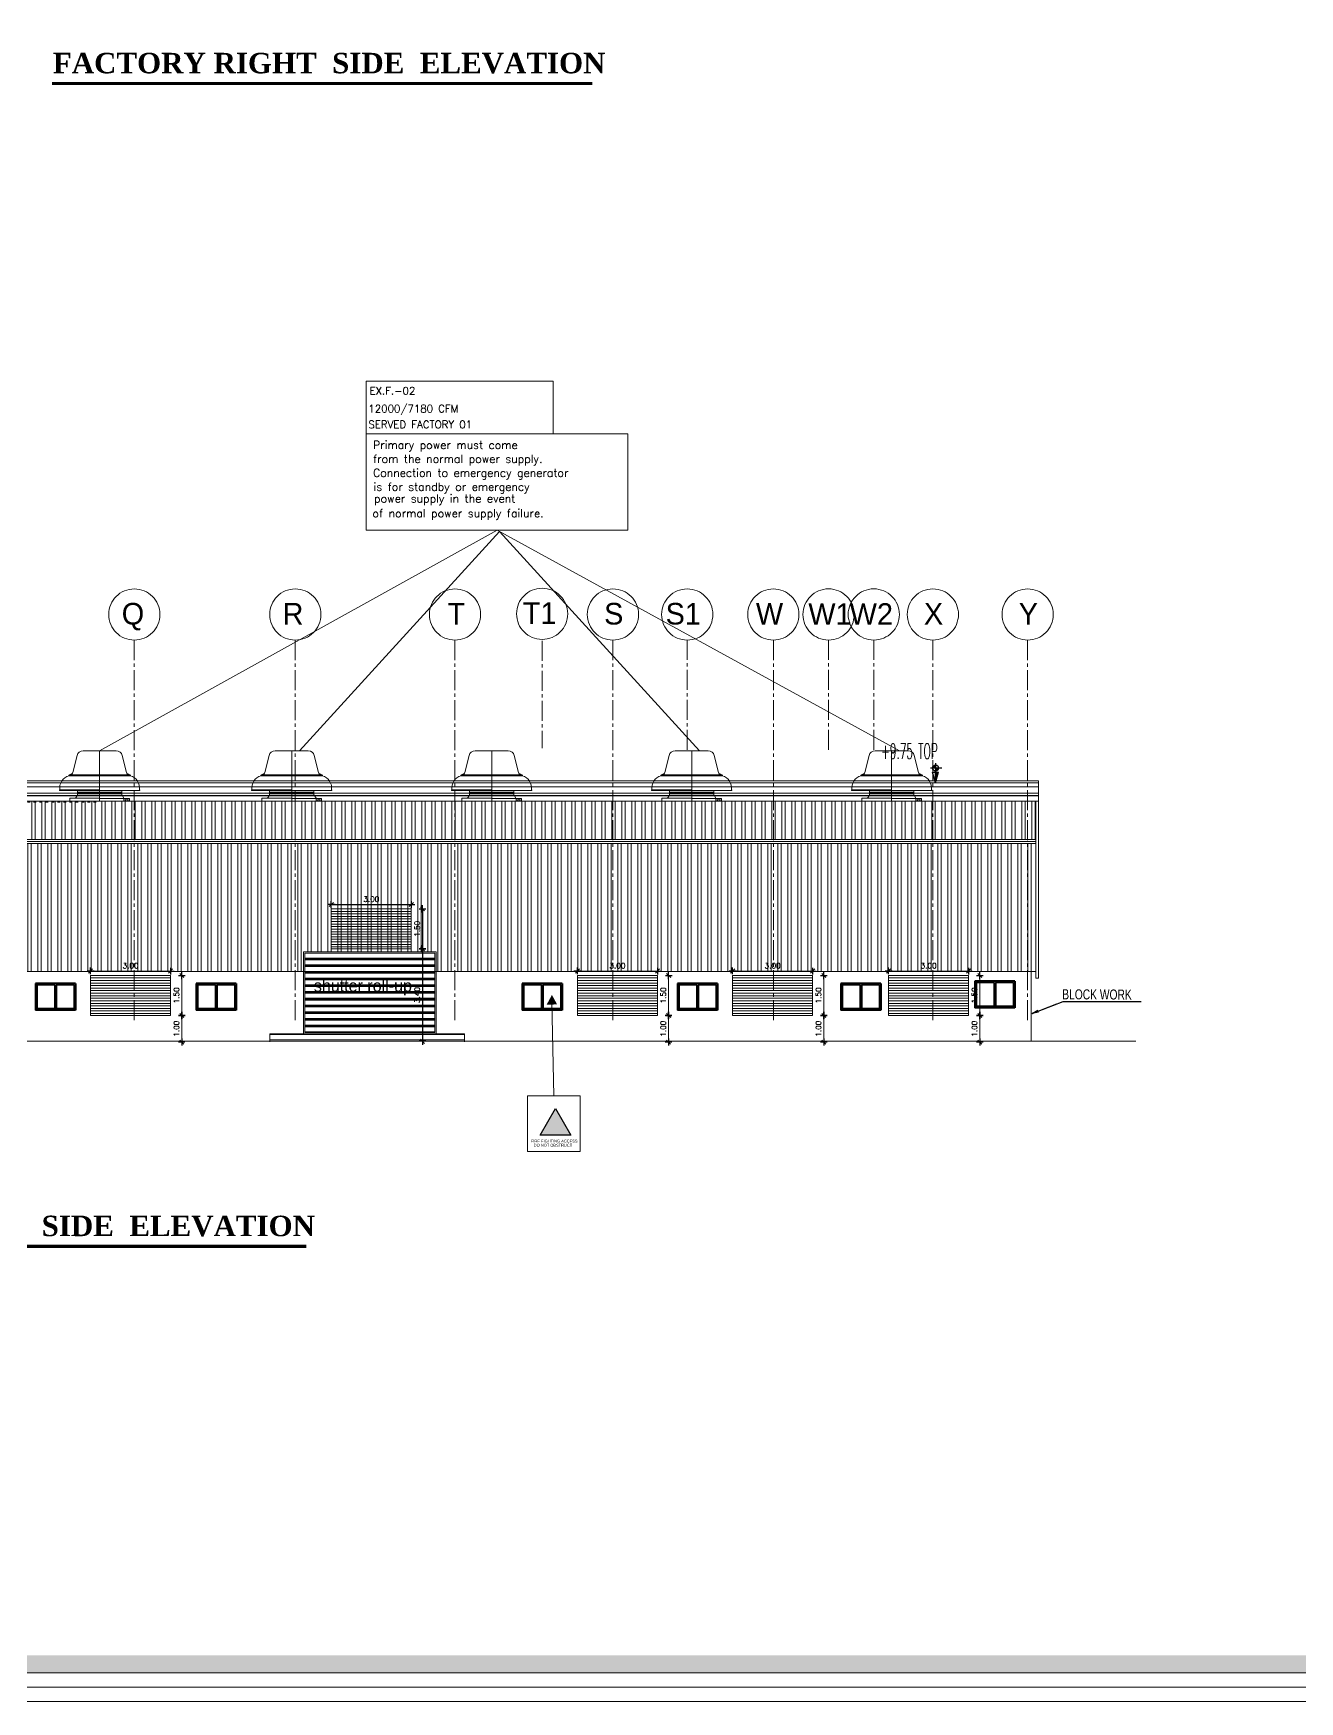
# Model space of a CAD drawing. Header units: inches. Extents: x -68096 to 69834, y -16833 to 17650.
# Drawn here: x 840.1 to 887.5, y -219.8 to -157.2 of the extents above; entities that cross this region are included whole.
import ezdxf
from ezdxf.enums import TextEntityAlignment as Align

# ---------------------------------------------------------------- set-up
doc = ezdxf.new("R2010")
doc.units = ezdxf.units.IN
doc.header["$MEASUREMENT"] = 0
for name, pattern in [('ACAD_ISO03W100', [30, 12, -18]), ('CENTER2', [1.125, 0.75, -0.125, 0.125, -0.125]), ('DASHED2', [0.375, 0.25, -0.125]), ('DOT2', [0.125, 0, -0.125]), ('HIDDEN2', [0.1875, 0.125, -0.0625])]:
    doc.linetypes.add(name, pattern=pattern)
for name, color, linetype in [('-FR-TEXT', 1, 'Continuous'), ('10', 7, 'Continuous'), ('11-FRESH-AIR-TEXT', 4, 'Continuous'), ('4-TEXT-HVAC', 4, 'Continuous'), ('a-kerb', 255, 'Continuous'), ('A-TEXT', 3, 'Continuous'), ('AXES', 251, 'CENTER2'), ('DIM', 31, 'Continuous'), ('DOTS', 6, 'DOT2'), ('ELEV', 37, 'Continuous'), ('ELEV-2', 136, 'Continuous'), ('Hatch', 8, 'Continuous'), ('M-DETL-GRPH', 4, 'Continuous'), ('SECLEVEL', 1, 'Continuous'), ('TEXT', 23, 'Continuous'), ('WIN', 1, 'Continuous')]:
    doc.layers.add(name, color=color, linetype=linetype)
for name, color, linetype, lineweight in [('A-EXISTING-HATCH-10', 8, 'Continuous', 20), ('A-LEVEL ICON', 223, 'Continuous', 20), ('A-WALLCMU-50', 7, 'Continuous', 50), ('REF', 233, 'Continuous', 18), ('WALL', 41, 'Continuous', 40)]:
    doc.layers.add(name, color=color, linetype=linetype, lineweight=lineweight)
doc.styles.add('ATTRIBUTE', font='ROMANS.shx')
doc.styles.add('Browallia', font='')
doc.styles.add('POLE', font='timesbd.ttf', dxfattribs={"height": 0.225})
doc.styles.add('ROMANC', font='romanc', dxfattribs={"height": 0.2})
doc.styles.add('ROMANS', font='romans.shx')
doc.styles.get("Standard").update_dxf_attribs({"font": 'arial.ttf'})
doc.styles.add('STYLE2', font='swisscl.ttf')
doc.styles.add('STYLE6', font='romanc.shx', dxfattribs={"width": 0.6})
doc.styles.add('stylus BT ku', font='GOTHIC.TTF', dxfattribs={"height": 0.17})
doc.styles.add('TXT08', font='SIMPLEX.SHX', dxfattribs={"width": 0.9})
doc.styles.get('Browallia').set_extended_font_data('BrowalliaUPC')
doc.dimstyles.new('100', dxfattribs={"dimtxt": 0.2, "dimasz": 0.035, "dimexe": 0, "dimexo": 0, "dimgap": 0.1, "dimtad": 1, "dimzin": 0, "dimdsep": 46, "dimtxsty": 'ROMANS', "dimblk": 'J2', "dimblk1": 'J2', "dimblk2": 'J2', "dimsah": 1, "dimcen": 0, "dimse1": 1, "dimse2": 1, "dimclrd": 1, "dimclre": 1, "dimclrt": 6, "dimadec": 0, "dimazin": 0, "dimtfac": 0.9, "dimtix": 1, "dimtmove": 2, "dimatfit": 3, "dimldrblk": 'J2', "dimfxl": 1, "dimtolj": 1, "dimtzin": 0, "dimarcsym": 0})
doc.dimstyles.new('JYT', dxfattribs={"dimscale": 0, "dimtxt": 0.2, "dimasz": 0.13, "dimexe": 0.2, "dimexo": 0.05, "dimgap": 0.09, "dimtad": 1, "dimzin": 0, "dimdsep": 46, "dimtxsty": 'ROMANS', "dimblk": 'OBLIQUE', "dimcen": 0.09, "dimclrd": 1, "dimclre": 1, "dimclrt": 2, "dimadec": 0, "dimazin": 0, "dimtfac": 0.72, "dimtix": 1, "dimtofl": 0, "dimtmove": 2, "dimatfit": 3, "dimldrblk": 'OBLIQUE', "dimfxl": 0.2, "dimtolj": 1, "dimtzin": 0, "dimarcsym": 0})
doc.dimstyles.get("Standard").update_dxf_attribs({"dimtxt": 0.18, "dimasz": 0.18, "dimexe": 0.18, "dimexo": 0.0625, "dimgap": 0.09, "dimtad": 0, "dimtih": 1, "dimtoh": 1, "dimdec": 4, "dimzin": 0, "dimdsep": 46, "dimtxsty": 'Standard', "dimcen": 0.09, "dimadec": 0, "dimazin": 0, "dimtfac": 1, "dimtdec": 4, "dimtofl": 0, "dimtmove": 0, "dimatfit": 3, "dimfxl": 1, "dimtolj": 1, "dimtzin": 0, "dimarcsym": 0})

# ---------------------------------------------------------------- blocks, each defined once
blk = doc.blocks.new('FCDFGGFG')
at = {"layer": 'WALL', "color": 4}
for p, q in [((240210.801, 378382.833), (240210.801, 378381.833)), ((240210.801, 378382.833), (240212.301, 378382.833)), ((240212.301, 378382.833), (240212.301, 378381.833)), ((240210.801, 378381.833), (240212.301, 378381.833))]:
    blk.add_line(p, q, dxfattribs=at)
at = {"layer": 'WALL', "color": 1}
for p, q in [((240210.851, 378382.783), (240210.851, 378381.883)), ((240210.851, 378382.783), (240211.526, 378382.783)), ((240211.526, 378382.783), (240211.526, 378381.883)), ((240211.576, 378382.783), (240212.251, 378382.783)), ((240211.576, 378382.783), (240211.576, 378381.883)), ((240212.251, 378382.783), (240212.251, 378381.883)), ((240210.851, 378381.883), (240211.526, 378381.883)), ((240211.576, 378381.883), (240212.251, 378381.883))]:
    blk.add_line(p, q, dxfattribs=at)
blk = doc.blocks.new('A$C243146B1')
at = {"layer": 'SECLEVEL'}
h = blk.add_hatch(color=256, dxfattribs=at)
h.paths.add_polyline_path([(0.116, 0.1), (0.144, 0.1), (0.185, 0.247), (0.116, 0.247)])
h.paths.add_polyline_path([(0.116, 0.273, 0.414214), (0.186, 0.343, 0.006678), (0.186, 0.344), (0.116, 0.344)])
h.paths.add_polyline_path([(0.144, 0.1), (0.116, 0.1), (0.116, 0.05), (0.13, 0.05)])
h.paths.add_polyline_path([(0.116, 0), (0.13, 0.05), (0.116, 0.05)])
h.paths.add_polyline_path([(0.116, 0.413, 0.406412), (0.046, 0.344), (0.116, 0.344)])
for p, q in [((0, 0.344), (0.261, 0.344)), ((0.116, 0.457), (0.116, 0.247)), ((0.048, 0.247), (0.185, 0.247)), ((0.116, 0), (0.048, 0.247)), ((0.116, 0.059), (0.116, 0.259)), ((0.116, 0.247), (0.116, 0)), ((0.116, 0), (0.185, 0.247))]:
    blk.add_line(p, q, dxfattribs=at)
blk.add_circle((0.116, 0.343), 0.07, dxfattribs=at)
blk = doc.blocks.new('LEVL')
at = {"layer": 'REF'}
for p, q in [((-275, 476), (-1552, 476)), ((-200, 346), (-275, 476))]:
    blk.add_line(p, q, dxfattribs=at)
blk.add_lwpolyline([(200, 346), (-200, 346), (0, 0)], close=True, dxfattribs=at)
at = {"layer": 'REF', "style": 'ATTRIBUTE', "width": 0.8, "flags": 12}
for tag, p in [('LEVEL', (-914, 676)), ('POSITION', (-914, 276))]:
    blk.add_attdef(tag, text='', height=250, dxfattribs=at).set_placement(p, align=Align.MIDDLE)
blk = doc.blocks.new('_Oblique')
at = {"color": 0, "linetype": 'ByBlock', "lineweight": -2}
blk.add_line((-0.5, -0.5), (0.5, 0.5), dxfattribs=at)
blk = doc.blocks.new('*D236')
at = {"color": 1, "linetype": 'DOT2', "lineweight": -2, "transparency": 16777216}
for p, q in [((240202.276, 378389.639), (240159.566, 378389.639)), ((240179.717, 378380.639), (240159.566, 378380.639))]:
    blk.add_line(p, q, dxfattribs=at)
at = {"color": 1, "lineweight": -2, "transparency": 16777216}
blk.add_line((240159.766, 378389.639), (240159.766, 378380.639), dxfattribs=at)
at = {"layer": 'Defpoints', "color": 0, "transparency": 16777216}
for p in [(240202.326, 378389.639), (240159.766, 378380.639), (240179.767, 378380.639)]:
    blk.add_point(p, dxfattribs=at)
at = {"color": 1, "lineweight": -2, "transparency": 16777216, "xscale": 0.13, "yscale": 0.13, "zscale": 0.13}
for p, rotation in [((240159.766, 378389.639), 90), ((240159.766, 378380.639), 270)]:
    blk.add_blockref('_Oblique', p, dxfattribs=dict(at, rotation=rotation))
at = {"color": 2, "transparency": 16777216, "insert": (240159.576, 378385.139), "char_height": 0.2, "attachment_point": 5, "rotation": 90, "style": 'ROMANS'}
blk.add_mtext('\\A1;9.00', dxfattribs=at)
blk = doc.blocks.new('*D237')
at = {"color": 1, "linetype": 'DOT2', "lineweight": -2, "transparency": 16777216}
for p, q in [((240160.486, 378388.273), (240159.005, 378388.273)), ((240160.488, 378380.669), (240159.005, 378380.669))]:
    blk.add_line(p, q, dxfattribs=at)
at = {"color": 1, "lineweight": -2, "transparency": 16777216}
blk.add_line((240159.205, 378388.273), (240159.205, 378380.669), dxfattribs=at)
at = {"layer": 'Defpoints', "color": 0, "transparency": 16777216}
for p in [(240160.536, 378388.273), (240159.205, 378380.669), (240160.538, 378380.669)]:
    blk.add_point(p, dxfattribs=at)
at = {"color": 1, "lineweight": -2, "transparency": 16777216, "xscale": 0.13, "yscale": 0.13, "zscale": 0.13}
for p, rotation in [((240159.205, 378388.273), 90), ((240159.205, 378380.669), 270)]:
    blk.add_blockref('_Oblique', p, dxfattribs=dict(at, rotation=rotation))
at = {"color": 2, "transparency": 16777216, "insert": (240159.015, 378384.471), "char_height": 0.2, "attachment_point": 5, "rotation": 90, "style": 'ROMANS'}
blk.add_mtext('\\A1;7.60', dxfattribs=at)
blk = doc.blocks.new('A$C1A8B6790')
at = {"layer": 'A-EXISTING-HATCH-10'}
h = blk.add_hatch(color=256, dxfattribs=at)
h.dxf.hatch_style = 1
h.paths.add_polyline_path([(750, 1299), (0, 0), (1500, 0)])
at = {"layer": 'ELEV'}
for p, q in [((750, 1299), (0, 0)), ((1500, 0), (750, 1299)), ((0, 0), (1500, 0))]:
    blk.add_line(p, q, dxfattribs=at)
blk = doc.blocks.new('J2')
for p, q in [((-4, 0), (0, 0)), ((-2.2, -2.2), (2.2, 2.2)), ((0, 3.5), (0, -3.6)), ((0, 0), (3.8, 0))]:
    blk.add_line(p, q)
blk = doc.blocks.new('*D303')
at = {"color": 1, "lineweight": -2, "transparency": 16777216}
blk.add_line((893.733, -196.099), (896.663, -196.099), dxfattribs=at)
at = {"layer": 'Defpoints', "color": 0, "transparency": 16777216}
for p in [(893.698, -196.264), (896.698, -196.099), (896.698, -196.264)]:
    blk.add_point(p, dxfattribs=at)
at = {"color": 1, "lineweight": -2, "transparency": 16777216, "xscale": 0.035, "yscale": 0.035, "zscale": 0.035, "rotation": 180}
blk.add_blockref('J2', (893.698, -196.099), dxfattribs=at)
at = {"color": 1, "lineweight": -2, "transparency": 16777216, "xscale": 0.035, "yscale": 0.035, "zscale": 0.035}
blk.add_blockref('J2', (896.698, -196.099), dxfattribs=at)
at = {"color": 6, "lineweight": 0, "transparency": 16777216, "insert": (895.198, -195.899), "char_height": 0.2, "attachment_point": 5, "style": 'ROMANS'}
blk.add_mtext('\\A1;3.00', dxfattribs=at)
blk = doc.blocks.new('*D302')
at = {"color": 1, "lineweight": -2, "transparency": 16777216}
blk.add_line((897.12, -196.299), (897.12, -197.729), dxfattribs=at)
at = {"layer": 'Defpoints', "color": 0, "transparency": 16777216}
for p in [(896.697, -196.264), (896.697, -197.764), (897.12, -197.764)]:
    blk.add_point(p, dxfattribs=at)
at = {"color": 1, "lineweight": -2, "transparency": 16777216, "xscale": 0.035, "yscale": 0.035, "zscale": 0.035}
for p, rotation in [((897.12, -196.264), 90), ((897.12, -197.764), 270)]:
    blk.add_blockref('J2', p, dxfattribs=dict(at, rotation=rotation))
at = {"color": 6, "lineweight": 0, "transparency": 16777216, "insert": (896.92, -197.014), "char_height": 0.2, "attachment_point": 5, "rotation": 90, "style": 'ROMANS'}
blk.add_mtext('\\A1;1.50', dxfattribs=at)
blk = doc.blocks.new('*D301')
at = {"color": 1, "lineweight": -2, "transparency": 16777216}
blk.add_line((897.119, -197.8), (897.117, -198.73), dxfattribs=at)
at = {"layer": 'Defpoints', "color": 0, "transparency": 16777216}
for p in [(896.698, -197.764), (896.697, -198.764), (897.117, -198.765)]:
    blk.add_point(p, dxfattribs=at)
at = {"color": 1, "lineweight": -2, "transparency": 16777216, "xscale": 0.035, "yscale": 0.035, "zscale": 0.035}
for p, rotation in [((897.119, -197.765), 89.92130789602655), ((897.117, -198.765), 269.9213078960266)]:
    blk.add_blockref('J2', p, dxfattribs=dict(at, rotation=rotation))
at = {"color": 6, "lineweight": 0, "transparency": 16777216, "insert": (896.918, -198.264), "char_height": 0.2, "attachment_point": 5, "rotation": 89.92131, "style": 'ROMANS'}
blk.add_mtext('\\A1;1.00', dxfattribs=at)
blk = doc.blocks.new('*D284')
at = {"color": 1, "lineweight": -2, "transparency": 16777216}
blk.add_line((851.267, -189.887), (854.197, -189.887), dxfattribs=at)
at = {"layer": 'Defpoints', "color": 0, "transparency": 16777216}
for p in [(851.232, -190.051), (854.232, -189.887), (854.232, -190.051)]:
    blk.add_point(p, dxfattribs=at)
at = {"color": 1, "lineweight": -2, "transparency": 16777216, "xscale": 0.035, "yscale": 0.035, "zscale": 0.035, "rotation": 180}
blk.add_blockref('J2', (851.232, -189.887), dxfattribs=at)
at = {"color": 1, "lineweight": -2, "transparency": 16777216, "xscale": 0.035, "yscale": 0.035, "zscale": 0.035}
blk.add_blockref('J2', (854.232, -189.887), dxfattribs=at)
at = {"color": 6, "lineweight": 0, "transparency": 16777216, "insert": (852.732, -189.687), "char_height": 0.2, "attachment_point": 5, "style": 'ROMANS'}
blk.add_mtext('\\A1;3.00', dxfattribs=at)
blk = doc.blocks.new('*D285')
at = {"color": 1, "lineweight": -2, "transparency": 16777216}
blk.add_line((854.653, -190.086), (854.653, -191.516), dxfattribs=at)
at = {"layer": 'Defpoints', "color": 0, "transparency": 16777216}
for p in [(854.231, -190.051), (854.231, -191.551), (854.653, -191.551)]:
    blk.add_point(p, dxfattribs=at)
at = {"color": 1, "lineweight": -2, "transparency": 16777216, "xscale": 0.035, "yscale": 0.035, "zscale": 0.035}
for p, rotation in [((854.653, -190.051), 90), ((854.653, -191.551), 270)]:
    blk.add_blockref('J2', p, dxfattribs=dict(at, rotation=rotation))
at = {"color": 6, "lineweight": 0, "transparency": 16777216, "insert": (854.453, -190.801), "char_height": 0.2, "attachment_point": 5, "rotation": 90, "style": 'ROMANS'}
blk.add_mtext('\\A1;1.50', dxfattribs=at)
blk = doc.blocks.new('*D286')
at = {"color": 1, "lineweight": -2, "transparency": 16777216}
blk.add_line((854.651, -191.587), (854.65, -194.983), dxfattribs=at)
at = {"layer": 'Defpoints', "color": 0, "transparency": 16777216}
for p in [(854.232, -191.551), (854.231, -195.018), (854.65, -195.018)]:
    blk.add_point(p, dxfattribs=at)
at = {"color": 1, "lineweight": -2, "transparency": 16777216, "xscale": 0.035, "yscale": 0.035, "zscale": 0.035}
for p, rotation in [((854.651, -191.552), 89.97730102834859), ((854.65, -195.018), 269.9773010283486)]:
    blk.add_blockref('J2', p, dxfattribs=dict(at, rotation=rotation))
at = {"color": 6, "lineweight": 0, "transparency": 16777216, "insert": (854.451, -193.285), "char_height": 0.2, "attachment_point": 5, "rotation": 89.9773, "style": 'ROMANS'}
blk.add_mtext('\\A1;3.40', dxfattribs=at)
blk = doc.blocks.new('A$C6945116A')
at = {"layer": 'M-DETL-GRPH', "color": 214, "linetype": 'Continuous', "lineweight": 0}
for p, q in [((-1537, 3851), (-1827, 2692)), ((-1133, 4166), (1133, 4166)), ((0, 4166), (0, 729)), ((1537, 3851), (1827, 2692)), ((-2083, 2465), (0, 2465)), ((-2078, 2500), (0, 2500)), ((-2033, 2534), (0, 2534)), ((2033, 2534), (0, 2534)), ((2078, 2500), (0, 2500)), ((2083, 2465), (0, 2465)), ((-1536, 1458), (-2737, 1458)), ((-1537, 1147), (-1656, 937)), ((0, 1458), (-1537, 1458)), ((1508, 1145), (-1537, 1145)), ((-1507, 1458), (-1507, 1142)), ((-1507, 1354), (0, 1354)), ((-1507, 1250), (0, 1250)), ((2717, 1503), (0, 1503)), ((2741, 1458), (0, 1458)), ((1508, 1354), (0, 1354)), ((1508, 1250), (0, 1250)), ((1508, 1458), (1508, 1142)), ((1508, 1141), (1655, 937)), ((-2035, 901), (-1657, 729)), ((-1657, 901), (-2035, 729)), ((-2035, 901), (0, 901)), ((-2035, 901), (-2035, 729)), ((-2035, 729), (-1657, 729)), ((-1657, 937), (-1657, 729)), ((2036, 729), (-1657, 729)), ((2036, 937), (0, 937)), ((2036, 937), (2036, 729))]:
    blk.add_line(p, q, dxfattribs=at)
for centre, radius, start, end in [((-1133, 3750), 417, 90, 165.96417), ((1133, 3750), 417, 14.03624, 90), ((-1848, 1621), 876, 105.59889, 187.73303), ((-2085, 2482), 17.6, 79.06441, 262.3921), ((-2081, 2482), 17.6, 79.06441, 262.3921), ((-2040, 2493), 41.9, 84.9726, 170.34066), ((-2036, 2493), 41.9, 84.9726, 170.34066), ((-2029, 2743), 208, 270, 345.96376), ((-2029, 2743), 208, 270, 345.96497), ((2029, 2743), 208, 194.03503, 270), ((2036, 2493), 41.9, 9.65934, 95.0274), ((2081, 2482), 17.6, 277.6079, 100.93559), ((1848, 1621), 876, 352.26697, 74.40111), ((-2717, 1476), 27.1, 86.66634, 222.80555), ((2714, 1473), 31, 330.30601, 87.43106)]:
    blk.add_arc(centre, radius, start, end, dxfattribs=at)
for points in [[(-1902, 2534), (-1932, 2622), (-2043, 2534), (-2050, 2555)], [(1902, 2534), (1932, 2622), (2043, 2534), (2050, 2555)], [(0, 1354), (-1507, 1354), (0, 1250), (-1507, 1250)], [(0, 1354), (1508, 1354), (0, 1250), (1508, 1250)]]:
    blk.add_solid(points, dxfattribs=at)
blk = doc.blocks.new('FGFGGG')
at = {"linetype": 'HIDDEN2', "lineweight": 0}
for p, q in [((240159.031, 378389.639), (240181.08, 378389.639)), ((240159.031, 378388.243), (240160.538, 378388.243)), ((240159.053, 378383.419), (240160.729, 378383.419)), ((240159.273, 378380.969), (240173.748, 378380.969))]:
    blk.add_line(p, q, dxfattribs=at)
at = {"color": 1}
blk.add_line((240160.416, 378385.821), (240159.602, 378385.965), dxfattribs=at)
at = {"layer": 'DOTS', "lineweight": 40, "ltscale": 10}
for p, q in [((240158.297, 378383.419), (240160.416, 378383.419)), ((240157.955, 378380.969), (240161.235, 378380.969))]:
    blk.add_line(p, q, dxfattribs=at)
at = {"xscale": 2.288050095259676, "yscale": 2.288050095259676, "zscale": 2.288050095259676}
blk.add_blockref('A$C243146B1', (240158.765, 378389.669), dxfattribs=at)
at = {"layer": 'A-LEVEL ICON', "lineweight": 40}
ref = blk.add_blockref('LEVL', (240159.031, 378389.669), dxfattribs=dict(at, xscale=0.0019368287010889, yscale=0.0019368287010889, zscale=0.0019368287010889))
ref.add_attrib('LEVEL', '+9.00', dxfattribs={"layer": 'REF', "height": 0.4842, "style": 'ATTRIBUTE', "width": 0.8, "flags": 12}).set_placement((240157.261, 378390.979), align=Align.MIDDLE)
ref.add_attrib('POSITION', 'TOP.', dxfattribs={"layer": 'REF', "height": 0.4842, "style": 'ATTRIBUTE', "width": 0.8, "flags": 12}).set_placement((240155.41, 378390.204), align=Align.MIDDLE)
ref = blk.add_blockref('LEVL', (240159.031, 378388.243), dxfattribs=dict(at, xscale=0.0018176215743749, yscale=0.0018176215743749, zscale=0.0018176215743749))
ref.add_attrib('LEVEL', '+7.60', dxfattribs={"layer": 'REF', "height": 0.4544, "style": 'ATTRIBUTE', "width": 0.8, "flags": 12}).set_placement((240157.37, 378389.472), align=Align.MIDDLE)
ref.add_attrib('POSITION', 'TOP.', dxfattribs={"layer": 'REF', "height": 0.4544, "style": 'ATTRIBUTE', "width": 0.8, "flags": 12}).set_placement((240155.633, 378388.745), align=Align.MIDDLE)
at = {"layer": 'A-LEVEL ICON', "lineweight": 40, "xscale": 2.147226140368728, "yscale": 2.147226140368728, "zscale": 2.147226140368728}
for p in [(240158.781, 378388.243), (240158.786, 378383.389), (240159.006, 378380.939)]:
    blk.add_blockref('A$C243146B1', p, dxfattribs=at)
at = {"layer": 'A-LEVEL ICON', "lineweight": 40}
ref = blk.add_blockref('LEVL', (240159.053, 378383.419), dxfattribs=dict(at, xscale=0.0017303374331756, yscale=0.0017303374331756, zscale=0.0017303374331756))
ref.add_attrib('LEVEL', '+3.5', dxfattribs={"layer": 'REF', "height": 0.4326, "style": 'ATTRIBUTE', "width": 0.8, "flags": 12}).set_placement((240157.472, 378384.589), align=Align.MIDDLE)
ref.add_attrib('POSITION', 'SHED CEILING LEVEL', dxfattribs={"layer": 'REF', "height": 0.43258, "style": 'ATTRIBUTE', "width": 0.8, "flags": 12}).set_placement((240155.818, 378383.897), align=Align.MIDDLE)
ref = blk.add_blockref('LEVL', (240159.273, 378380.969), dxfattribs=dict(at, xscale=0.0017304456733753, yscale=0.0017304456733753, zscale=0.0017304456733753))
ref.add_attrib('LEVEL', '+0.30', dxfattribs={"layer": 'REF', "height": 0.4326, "style": 'ATTRIBUTE', "width": 0.8, "flags": 12}).set_placement((240157.692, 378382.139), align=Align.MIDDLE)
ref.add_attrib('POSITION', 'TOP OF FLOOR FINISH (S S L)', dxfattribs={"layer": 'REF', "height": 0.43261, "style": 'ATTRIBUTE', "width": 0.8, "flags": 12}).set_placement((240154.429, 378381.447), align=Align.MIDDLE)
ref = blk.add_blockref('LEVL', (240161.604, 378380.669), dxfattribs=dict(at, xscale=0.0008434292181185, yscale=0.0008434292181185, zscale=0.0008434292181185))
ref.add_attrib('LEVEL', '%%P 0.00', dxfattribs={"layer": 'REF', "height": 0.2109, "style": 'ATTRIBUTE', "width": 0.8, "flags": 12}).set_placement((240160.834, 378381.239), align=Align.MIDDLE)
ref.add_attrib('POSITION', 'TOP OF ROAD', dxfattribs={"layer": 'REF', "height": 0.21086, "style": 'ATTRIBUTE', "width": 0.8, "flags": 12}).set_placement((240160.446, 378380.902), align=Align.MIDDLE)
at = {"color": 2, "insert": (240159.543, 378385.946), "char_height": 0.357, "attachment_point": 6, "style": 'TXT08'}
blk.add_mtext('CORRUGATED SHEET', dxfattribs=at)
for base, p1, p2, picture, middle in [((240159.766, 378380.639), (240202.326, 378389.639), (240179.767, 378380.639), '*D236', (240159.576, 378385.139)), ((240159.205, 378380.669), (240160.536, 378388.273), (240160.538, 378380.669), '*D237', (240159.015, 378384.471))]:
    dim = blk.add_linear_dim(base=base, p1=p1, p2=p2, angle=90, dimstyle='JYT', override={"dimscale": 1})
    dim.commit()
    dim.dimension.update_dxf_attribs({"geometry": picture, "text_midpoint": middle})
blk = doc.blocks.new('OOOO')
at = {"color": 241, "lineweight": 0, "true_color": 0xf7abae}
for p, q in [((893.698, -196.359), (896.698, -196.359)), ((893.698, -196.455), (896.698, -196.455)), ((893.698, -196.55), (896.698, -196.55)), ((893.698, -196.645), (896.698, -196.645)), ((893.698, -196.741), (896.698, -196.741)), ((893.698, -196.836), (896.698, -196.836)), ((893.698, -196.931), (896.698, -196.931)), ((893.698, -197.026), (896.698, -197.026)), ((893.698, -197.122), (896.698, -197.122)), ((893.698, -197.217), (896.698, -197.217)), ((893.698, -197.312), (896.698, -197.312)), ((893.698, -197.408), (896.698, -197.408)), ((893.698, -197.503), (896.698, -197.503)), ((893.698, -197.598), (896.698, -197.598)), ((893.698, -197.694), (896.698, -197.694))]:
    blk.add_line(p, q, dxfattribs=at)
at = {"color": 1, "lineweight": 0}
blk.add_lwpolyline([(893.698, -197.764), (896.698, -197.764), (896.698, -196.264), (893.698, -196.264)], close=True, dxfattribs=at)
for p1, p2, distance, picture, middle in [((893.698, -196.264), (896.698, -196.264), 0.165, '*D303', (895.198, -195.899)), ((896.697, -196.264), (896.697, -197.764), 0.423, '*D302', (896.92, -197.014)), ((896.698, -197.764), (896.697, -198.764), 0.42, '*D301', (896.918, -198.264))]:
    dim = blk.add_aligned_dim(p1=p1, p2=p2, distance=distance, dimstyle='100', dxfattribs=at)
    dim.commit()
    dim.dimension.update_dxf_attribs({"geometry": picture, "text_midpoint": middle})

msp = doc.modelspace()

# ---------------------------------------------------------------- hatches: boundary and pattern name
at = {"layer": 'a-kerb', "lineweight": 0, "true_color": 0x636466}
h = msp.add_hatch(dxfattribs=at)
h.set_pattern_fill('PLAST', color=251, angle=180, style=0)
h.set_pattern_definition([(180, (-789.89485, -1079.4074), (-3e-17, -0.25), []), (180, (-789.89485, -1079.43866), (-3e-17, -0.25), []), (180, (-789.89485, -1079.4699), (-3e-17, -0.25), [])])
h.paths.add_polyline_path([(855.11303, -194.68272), (855.11303, -191.70811), (850.23932, -191.70811), (850.23932, -194.68272)])
h.paths.add_polyline_path([(850.4321, -193.42415), (854.78924, -193.42415), (854.78924, -192.54954), (850.4321, -192.54954)], flags=24)
at = {"layer": 'A-WALLCMU-50', "lineweight": 0, "true_color": 0x636466}
msp.add_hatch(color=251, dxfattribs=at).paths.add_polyline_path([(859.31031, -193.63983), (859.50547, -193.2809), (859.70271, -193.63775)])
at = {"layer": 'Hatch', "lineweight": 0, "true_color": 0x636466}
h = msp.add_hatch(dxfattribs=at)
h.set_pattern_fill('ANSI32', color=251, angle=45, style=0)
h.set_pattern_definition([(90, (-239446.12606, -378575.68715), (-0.375, 1e-16), []), (90, (-239446.00106, -378575.56215), (-0.375, 1e-16), [])])
h.paths.add_polyline_path([(801.59745, -187.44901), (801.59745, -186.01829), (877.65381, -186.01829), (877.65381, -187.44901)])
h = msp.add_hatch(dxfattribs=at)
h.set_pattern_fill('ANSI32', color=251, angle=45, style=0)
h.set_pattern_definition([(90, (-789.89485, -1079.4074), (-0.375, 6e-17), []), (90, (-789.76985, -1079.2824), (-0.375, 6e-17), [])])
h.paths.add_polyline_path([(877.65381, -187.60791), (877.65381, -192.39966), (855.16303, -192.39966), (855.16303, -191.65811), (850.1779, -191.65811), (850.1779, -192.39966), (831.31792, -192.39966), (831.31792, -191.65811), (826.33279, -191.65811), (826.33279, -192.39966), (813.31792, -192.39966), (813.31792, -191.65811), (808.33279, -191.69898), (808.33279, -192.39966), (801.59745, -192.39966), (801.59745, -187.60791)])
at = {"layer": 'WIN', "linetype": 'Continuous', "lineweight": 0, "true_color": 0x636466}
h = msp.add_hatch(color=251, dxfattribs=at)
h.paths.add_polyline_path([(753.52048, -70.50007), (753.52048, -218.69748), (963.30992, -218.69748), (963.30992, -70.50007)])
h.paths.add_polyline_path([(922.89008, -71.12555), (922.89008, -218.04241), (962.68444, -218.04241), (962.68444, -71.12555)], flags=16)
h.paths.add_polyline_path([(922.26459, -218.04241), (754.14633, -218.04241), (754.14633, -71.12555), (922.26459, -71.12555)], flags=16)
h = msp.add_hatch(color=251, dxfattribs=at)
h.paths.add_polyline_path([(753.52048, -70.50007), (753.52048, -218.69748), (963.30992, -218.69748), (963.30992, -70.50007)])
h.paths.add_polyline_path([(922.89008, -71.12555), (922.89008, -218.04241), (962.68444, -218.04241), (962.68444, -71.12555)], flags=16)
h.paths.add_polyline_path([(922.26459, -218.04241), (754.14633, -218.04241), (754.14633, -71.12555), (922.26459, -71.12555)], flags=16)

# ---------------------------------------------------------------- linework, layer by layer
at = {"color": 81, "lineweight": 0}
for p, q in [((842.54404, -184.12446), (857.44702, -175.85895)), ((850.04404, -184.12446), (857.54404, -175.91207)), ((857.44702, -175.85895), (872.54404, -184.12446)), ((857.54404, -175.91207), (865.04404, -184.12446))]:
    msp.add_line(p, q, dxfattribs=at)
at = {"color": 251, "lineweight": 0, "true_color": 0x636466}
for p, q in [((877.75381, -185.25829), (801.32084, -185.25829)), ((877.75381, -185.48074), (801.32084, -185.48074)), ((877.75381, -185.71817), (801.32084, -185.71817)), ((877.75381, -185.32246), (801.59745, -185.32246)), ((877.70381, -185.32246), (867.20381, -185.32246)), ((877.65381, -185.32246), (877.75381, -185.32246)), ((877.75381, -185.32246), (877.75381, -185.25829)), ((877.75381, -185.32246), (877.75381, -192.6524)), ((877.75381, -185.79731), (801.32084, -185.79731)), ((877.75381, -185.81829), (801.32084, -185.81829)), ((877.75381, -186.01829), (801.32084, -186.01829)), ((877.65381, -186.01829), (877.65381, -192.6524)), ((877.65381, -186.01829), (877.65381, -192.6524)), ((877.65381, -187.44901), (801.32084, -187.44901)), ((877.65381, -187.53308), (801.32084, -187.53308)), ((877.4772, -192.39966), (801.42084, -192.39966)), ((877.4772, -192.39966), (877.4772, -195.01826)), ((877.65381, -192.39966), (877.4772, -192.39966)), ((877.4772, -192.39966), (877.4772, -195.01826)), ((877.75381, -192.6524), (877.65381, -192.6524)), ((796.91964, -195.01826), (881.40626, -195.01826))]:
    msp.add_line(p, q, dxfattribs=at)
at = {"color": 241, "lineweight": 0, "true_color": 0xf7abae}
for p, q in [((851.23193, -190.14681), (854.23193, -190.14681)), ((851.23193, -190.24212), (854.23193, -190.24212)), ((851.23193, -190.33744), (854.23193, -190.33744)), ((851.23193, -190.43275), (854.23193, -190.43275)), ((851.23193, -190.52806), (854.23193, -190.52806)), ((851.23193, -190.62338), (854.23193, -190.62338)), ((851.23193, -190.71869), (854.23193, -190.71869)), ((851.23193, -190.81401), (854.23193, -190.81401)), ((851.23193, -190.90932), (854.23193, -190.90932)), ((851.23193, -191.00464), (854.23193, -191.00464)), ((851.23193, -191.09995), (854.23193, -191.09995)), ((851.23193, -191.19527), (854.23193, -191.19527)), ((851.23193, -191.29058), (854.23193, -191.29058)), ((851.23193, -191.3859), (854.23193, -191.3859)), ((851.23193, -191.48121), (854.23193, -191.48121))]:
    msp.add_line(p, q, dxfattribs=at)
at = {"linetype": 'ACAD_ISO03W100', "lineweight": 0}
for points in [[(852.53745, -170.26715), (859.55058, -170.26715), (859.55058, -172.24788), (852.53745, -172.24788)], [(852.53745, -172.24788), (862.35659, -172.24788), (862.35659, -175.85895), (852.53745, -175.85895)]]:
    msp.add_lwpolyline(points, close=True, dxfattribs=at)
at = {"color": 1, "lineweight": 0}
msp.add_lwpolyline([(851.23193, -191.55149), (854.23193, -191.55149), (854.23193, -190.05149), (851.23193, -190.05149)], close=True, dxfattribs=at)
at = {"color": 251, "lineweight": 0, "true_color": 0x636466}
for points in [[(855.16303, -194.73272), (850.18932, -194.73272), (850.18932, -191.65811), (855.16303, -191.65811)], [(855.11303, -194.68272), (850.23932, -194.68272), (850.23932, -191.70811), (855.11303, -191.70811)]]:
    msp.add_lwpolyline(points, close=True, dxfattribs=at)
at = {"layer": 'AXES', "color": 251, "lineweight": 0, "true_color": 0x636466}
for p, q in [((843.84364, -179.97722), (843.84364, -194.25255)), ((849.88039, -179.97722), (849.88039, -194.25255)), ((855.86893, -179.97722), (855.86893, -194.25255)), ((859.14402, -180.00253), (859.14402, -184.02656)), ((861.79327, -179.97722), (861.79327, -194.25255)), ((864.57969, -184.08651), (864.57969, -179.97722)), ((867.80948, -179.97722), (867.80948, -194.25255)), ((869.87908, -184.08966), (869.88064, -179.97779)), ((871.57469, -184.08966), (871.57625, -179.97779)), ((873.7923, -179.97722), (873.7923, -194.25255)), ((877.34623, -179.97722), (877.34623, -194.25255))]:
    msp.add_line(p, q, dxfattribs=at)
at = {"layer": 'AXES', "color": 251, "lineweight": 0, "ltscale": 25, "true_color": 0x636466}
for centre in [(843.84364, -179.01722), (849.88039, -179.01722), (855.86893, -179.01722), (859.13863, -178.9919), (861.79327, -179.01722), (864.57969, -179.01722), (867.80948, -179.01722), (869.88077, -179.01666), (871.57637, -179.01666), (873.7923, -179.01722), (877.34623, -179.01722)]:
    msp.add_circle(centre, 0.96, dxfattribs=at)
at = {"layer": 'DIM', "color": 251, "lineweight": 0, "true_color": 0x636466, "const_width": 0.12}
for points in [[(861.01645, -159.11224), (840.7538, -159.11224)], [(829.97097, -202.70653), (850.29426, -202.70653)]]:
    msp.add_lwpolyline(points, dxfattribs=at)
at = {"layer": 'ELEV', "color": 251, "lineweight": 0, "true_color": 0x636466}
msp.add_line((859.50361, -193.54018), (859.58236, -197.06146, 0), dxfattribs=at)
at = {"layer": 'ELEV', "color": 251, "lineweight": 0, "true_color": 0x636466, "elevation": 0}
msp.add_lwpolyline([(858.59454, -197.06146), (860.57018, -197.06146), (860.57018, -199.15283), (858.59454, -199.15283)], close=True, dxfattribs=at)
at = {"layer": 'Hatch', "color": 251, "lineweight": 0, "true_color": 0x636466}
msp.add_line((877.65381, -187.60791), (801.32084, -187.60791), dxfattribs=at)
at = {"layer": 'WALL', "color": 251, "lineweight": 0, "true_color": 0x636466}
for p, q in [((848.93132, -194.73272), (856.23132, -194.73272)), ((848.93132, -194.73272), (848.93132, -195.03272)), ((848.93132, -194.76291), (856.23132, -194.76291)), ((848.93132, -194.95871), (856.23132, -194.95871)), ((848.93132, -195.01826), (856.23132, -195.01826)), ((856.23132, -194.73272), (856.23132, -195.03272))]:
    msp.add_line(p, q, dxfattribs=at)
at = {"layer": 'WIN', "color": 7, "linetype": 'Continuous', "lineweight": 0}
for points in [[(752.44464, -219.77332), (964.38576, -219.77332), (964.38576, -69.42422), (752.44464, -69.42422)], [(752.44464, -219.77332), (964.38576, -219.77332), (964.38576, -69.42422), (752.44464, -69.42422)], [(752.98256, -219.2354), (963.84784, -219.2354), (963.84784, -69.96215), (752.98256, -69.96215)], [(752.98256, -219.2354), (963.84784, -219.2354), (963.84784, -69.96215), (752.98256, -69.96215)], [(753.52048, -218.69748), (963.30992, -218.69748), (963.30992, -70.50007), (753.52048, -70.50007)], [(753.52048, -218.69748), (963.30992, -218.69748), (963.30992, -70.50007), (753.52048, -70.50007)]]:
    msp.add_lwpolyline(points, close=True, dxfattribs=at)

# ---------------------------------------------------------------- block references
at = {"color": 251, "lineweight": 0, "true_color": 0x636466}
msp.add_blockref('FGFGGG', (-239359.8567, -378575.68715), dxfattribs=at)
at = {"color": 251, "lineweight": 0, "true_color": 0x636466, "xscale": 1.606033717791433, "yscale": 1.606033717791433, "zscale": 1.606033717791433}
msp.add_blockref('A$C243146B1', (873.7063, -185.32246), dxfattribs=at)
at = {"color": 1, "lineweight": 0}
for p in [(-51.49461, 3.71629), (-33.23706, 3.71629), (-27.41577, 3.71629), (-21.56667, 3.71629)]:
    msp.add_blockref('OOOO', p, dxfattribs=at)
at = {"color": 251, "lineweight": 0, "true_color": 0x636466, "xscale": -1}
for p in [(241052.43405, -378575.68715), (241058.46612, -378575.68715), (241070.69161, -378575.68715), (241076.51289, -378575.68715), (241082.64048, -378575.68715), (241087.66604, -378575.59371)]:
    msp.add_blockref('FCDFGGFG', p, dxfattribs=at)
at = {"layer": '10', "lineweight": 0, "xscale": -0.0005504587155963303, "yscale": 0.0005504587155963303, "zscale": 0.0005504587155963303}
for p in [(842.54416, -186.41778), (849.74634, -186.41778), (857.24634, -186.41778), (864.74634, -186.41778), (872.24634, -186.41778)]:
    msp.add_blockref('A$C6945116A', p, dxfattribs=at)
at = {"layer": 'ELEV', "color": 251, "lineweight": 0, "true_color": 0x636466, "xscale": -0.0007695112078004246, "yscale": 0.0007695112078004246, "zscale": 0.0007695112078004246}
msp.add_blockref('A$C1A8B6790', (860.21808, -198.53467), dxfattribs=at)

# ---------------------------------------------------------------- texts
at = {"layer": '-FR-TEXT', "color": 251, "lineweight": 0, "true_color": 0x636466, "style": 'POLE'}
for p in [(840.79019, -158.72903), (829.89627, -202.32331)]:
    msp.add_text('FACTORY RIGHT  SIDE  ELEVATION', height=0.768, dxfattribs=at).set_placement(p)
at = {"color": 11, "lineweight": 0, "style": 'ROMANC'}
for s, p in [('of normal power supply failure.', (852.7766, -175.37412)), ('power supply in the event', (852.83702, -174.82162))]:
    msp.add_text(s, height=0.3, dxfattribs=at).set_placement(p)
at = {"layer": '11-FRESH-AIR-TEXT', "color": 4, "lineweight": 0, "style": 'ROMANC'}
for s, p in [('EX.F.-02', (852.66671, -170.77278, 596.51957)), ('SERVED FACTORY 01', (852.62274, -172.0309, 596.51957))]:
    msp.add_text(s, height=0.28, dxfattribs=at).set_placement(p)
at = {"layer": '11-FRESH-AIR-TEXT', "color": 1, "lineweight": 0, "style": 'ROMANC'}
msp.add_text('12000/7180 CFM ', height=0.28, dxfattribs=at).set_placement((852.62274, -171.44118, 596.51957))
at = {"layer": '4-TEXT-HVAC', "color": 11, "linetype": 'DASHED2', "lineweight": 0, "ltscale": 300, "style": 'ROMANC'}
for s, p in [('Primary power must come     ', (852.79704, -172.81298, 0)), ('from the normal power supply.', (852.79704, -173.33505, 0)), ('Connection to emergency generator', (852.79704, -173.85712, 0)), ('is for standby or emergency', (852.8185, -174.37919, 0))]:
    msp.add_text(s, height=0.3, rotation=359.9990536, dxfattribs=at).set_placement(p)
at = {"layer": 'A-TEXT', "color": 251, "linetype": 'ByBlock', "lineweight": 0, "true_color": 0x636466, "style": 'Browallia'}
for s, height, p in [('Q', 0.81, (843.37185, -179.39347)), ('R', 0.81, (849.40352, -179.39347)), ('T', 0.81, (855.59011, -179.39347)), ('T1', 0.81, (858.41461, -179.36815)), ('S', 0.81, (861.46197, -179.39347)), ('S1', 0.81, (863.76765, -179.39347)), ('W', 0.81, (867.15487, -179.39347)), ('W1', 0.81, (869.12052, -179.40462)), ('W2', 0.81, (870.67139, -179.40462)), ('X', 0.81, (873.45508, -179.39347)), ('Y', 0.81, (877.0124, -179.39347)), ('FIRE FIGHTING ACCESS', 0.108, (858.71814, -198.81186, 0)), ('DO NOT OBSTRUCT', 0.108, (858.82498, -198.96777, 0))]:
    msp.add_text(s, height=height, dxfattribs=at).set_placement(p)
at = {"layer": 'SECLEVEL', "color": 251, "lineweight": 0, "true_color": 0x636466, "style": 'STYLE6', "width": 0.5}
msp.add_text('+9.75 TOP', height=0.5778, dxfattribs=at).set_placement((871.85613, -184.43238))
at = {"layer": 'TEXT', "color": 251, "linetype": 'ByBlock', "lineweight": 0, "true_color": 0x636466, "style": 'stylus BT ku'}
msp.add_text('shutter roll-up', height=0.45, dxfattribs=at).set_placement((850.57787, -193.15663))
at = {"layer": 'TEXT', "color": 251, "lineweight": 0, "true_color": 0x636466, "style": 'STYLE2'}
msp.add_text('BLOCK WORK', height=0.375, rotation=359.7542059, dxfattribs=at).set_placement((878.64293, -193.44291))

# ---------------------------------------------------------------- dimensions: what is measured, and where the dimension line sits
at = {"color": 1, "lineweight": 0}
for p1, p2, distance, picture, middle in [((851.23193, -190.05149), (854.23193, -190.05149), 0.16455, '*D284', (852.73193, -189.68694)), ((854.23056, -190.05149), (854.23056, -191.55149), 0.42272, '*D285', (854.45327, -190.80149))]:
    dim = msp.add_aligned_dim(p1=p1, p2=p2, distance=distance, dimstyle='100', dxfattribs=at)
    dim.commit()
    dim.dimension.update_dxf_attribs({"geometry": picture, "text_midpoint": middle})
dim = msp.add_aligned_dim(p1=(854.23193, -191.55149), p2=(854.23056, -195.01826), distance=0.41931, text='3.40', dimstyle='100', dxfattribs=at)
dim.commit()
dim.dimension.update_dxf_attribs({"geometry": '*D286', "text_midpoint": (854.45055, -193.28496)})

# ---------------------------------------------------------------- leaders
at = {"layer": 'ELEV-2', "color": 251, "lineweight": 0, "true_color": 0x636466}
msp.add_leader([(877.51017, -193.97771), (878.67705, -193.52181), (881.60078, -193.52181)], dimstyle='Standard', override={"dimasz": 0.25, "dimgap": 0.09, "dimtad": 0, "dimldrblk": 'Open'}, dxfattribs=at)

doc.saveas('drawing.dxf')
